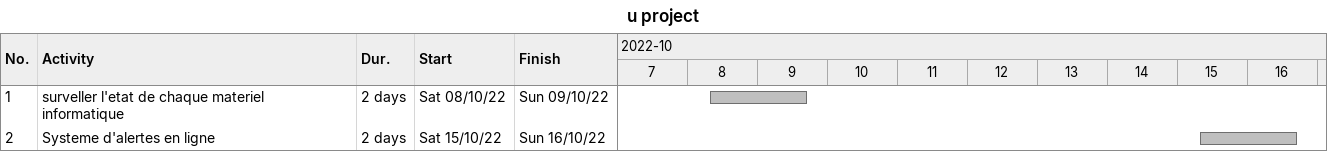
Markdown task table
u project

| ID | Task | Duration | Start | Finish |
|---|---|---|---|---|
| 1 | surveller l'etat de chaque materiel informatique | 2d | 2022-10-08 | 2022-10-09 |
| 2 | Systeme d'alertes en ligne | 2d | 2022-10-15 | 2022-10-16 |
